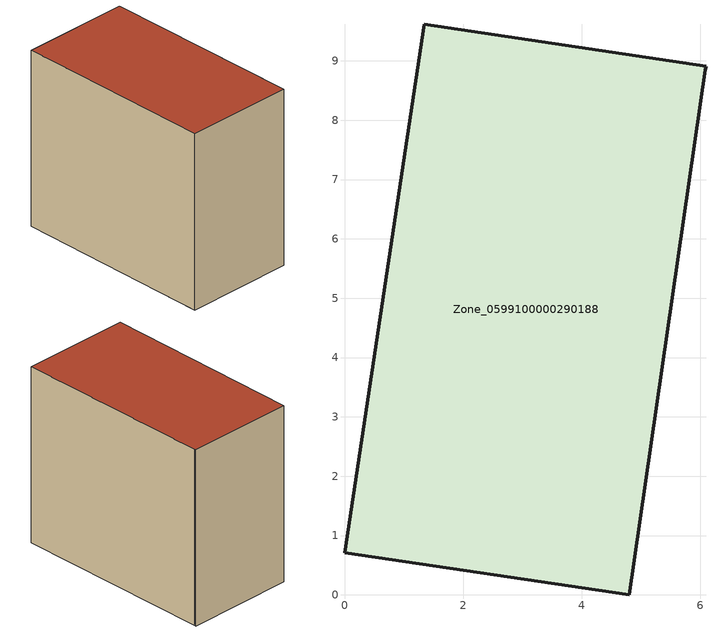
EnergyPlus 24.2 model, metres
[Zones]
Zone_0599100000290188
 floor ground (C_G): 1.34,9.62 6.09,8.91 6.08,8.85 4.8,0 0,0.71 z0
 wall outside (C_F): 4.8,0 6.08,8.85 6.09,8.91 1.34,9.62 0,0.71 4.8,0 z0:7.89
 roof outside (C_R): 6.09,8.91 1.34,9.62 0,0.71 4.8,0 6.08,8.85 z7.89
[BUILDING]
Pand.0599100000290188: North Axis=0; Terrain=City; Loads Convergence Tolerance Value=0.04; Temperature Convergence Tolerance Value=0.4; Solar Distribution=FullExterior; Maximum Number of Warmup Days=25; Minimum Number of Warmup Days=1
[Site:Location]
Rotterdam.The.Hague.AP_ZH_NLD Design_Conditions: Latitude=51.96; Longitude=4.45; Time Zone=1; Elevation=-4.5
[SITE:GROUNDTEMPERATURE:BUILDINGSURFACE]
18, 18, 18, 18, 18, 18, 18, 18, 18, 18, 18, 18
[MATERIAL] Thermal Absorptance=0.9; Solar Absorptance=0.7; Visible Absorptance=0.7
Name | Roughness | Thickness | Conductivity | Density | Specific Heat
G.TC.1946-1964 | MediumSmooth | 0.15 | 1 | 540 | 1210
F.TC.1946-1964 | Rough | 0.3 | 0.857143 | 1920 | 840
R.TC.1946-1964 | MediumRough | 0.2 | 0.235294 | 1500 | 1000
[CONSTRUCTION]
C_G: G.TC.1946-1964
C_F: F.TC.1946-1964
C_R: R.TC.1946-1964
[ZONE]
Zone_0599100000290188: Type=1; Multiplier=1; Ceiling Height=Autocalculate; Volume=Autocalculate; Floor Area=autocalculate; Part of Total Floor Area=Yes
[ZONEINFILTRATION:DESIGNFLOWRATE]
Infil_Zone_0599100000290188: Zone or ZoneList or Space or SpaceList=Zone_0599100000290188; Schedule=AlwaysOn; Design Flow Rate Calculation Method=Flow/Area; Flow Rate per Floor Area=0.003; Constant Term Coefficient=1; Temperature Term Coefficient=0; Velocity Term Coefficient=0; Velocity Squared Term Coefficient=0
[HVACTEMPLATE:ZONE:IDEALLOADSAIRSYSTEM]
Zone_0599100000290188: Maximum Heating Supply Air Temperature=50; Minimum Cooling Supply Air Temperature=13; Maximum Heating Supply Air Humidity Ratio=0.0156; Minimum Cooling Supply Air Humidity Ratio=0.0077; Heating Limit=NoLimit; Cooling Limit=NoLimit; Dehumidification Control Type=ConstantSensibleHeatRatio; Cooling Sensible Heat Ratio=0.7; Dehumidification Setpoint=60; Humidification Control Type=None; Humidification Setpoint=30; Outdoor Air Method=None; Outdoor Air Flow Rate per Person=0.00944; Outdoor Air Flow Rate per Zone Floor Area=0; Outdoor Air Flow Rate per Zone=0; Demand Controlled Ventilation Type=None; Outdoor Air Economizer Type=NoEconomizer; Heat Recovery Type=None; Sensible Heat Recovery Effectiveness=0.7; Latent Heat Recovery Effectiveness=0.65
[ZONECONTROL:THERMOSTAT]
ThermostatControl_Zone_0599100000290188: Zone or ZoneList=Zone_0599100000290188; Control Type Schedule=DualSetpointControlType; Control 1=Thermostat_Zone_0599100000290188; Temperature Difference Between Cutout And Setpoint=0
[THERMOSTATSETPOINT:DUALSETPOINT]
Thermostat_Zone_0599100000290188: Heating Setpoint Temperature Schedule=HeatingSetpoint_Zone_0599100000290188; Cooling Setpoint Temperature Schedule=CoolingSetpoint_Zone_0599100000290188
[SCHEDULE:COMPACT]
HeatingSetpoint_Zone_0599100000290188: Through: 12/31, For: AllDays, Until: 24:00, 21
CoolingSetpoint_Zone_0599100000290188: Through: 12/31, For: AllDays, Until: 24:00, 24
DualSetpointControlType: Through: 12/31, For: AllDays, Until: 24:00, 4
AlwaysOn: Through: 12/31, For: AllDays, Until: 24:00, 1
